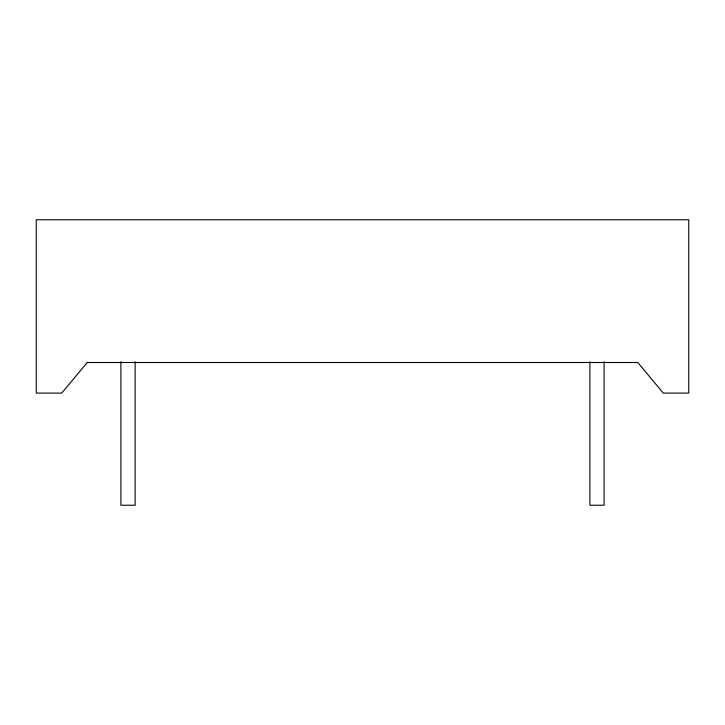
<?xml version="1.0" encoding="UTF-8"?>
<svg xmlns="http://www.w3.org/2000/svg" width="725" height="725" viewBox="0 0 725 725"><rect width="100%" height="100%" fill="white"/><g stroke="black" fill="none" stroke-linecap="round" stroke-linejoin="round"><path stroke-width="1.09" d="M604.106 361.757L604.106 505.234L589.878 505.234L589.878 361.757M135.122 361.757L135.122 505.234L120.894 505.234L120.894 361.757M87.227 362.5L61.734 393.086L36.25 393.086L36.25 219.766L688.75 219.766L688.75 393.086L663.266 393.086L637.773 362.5L87.227 362.5"/></g></svg>
